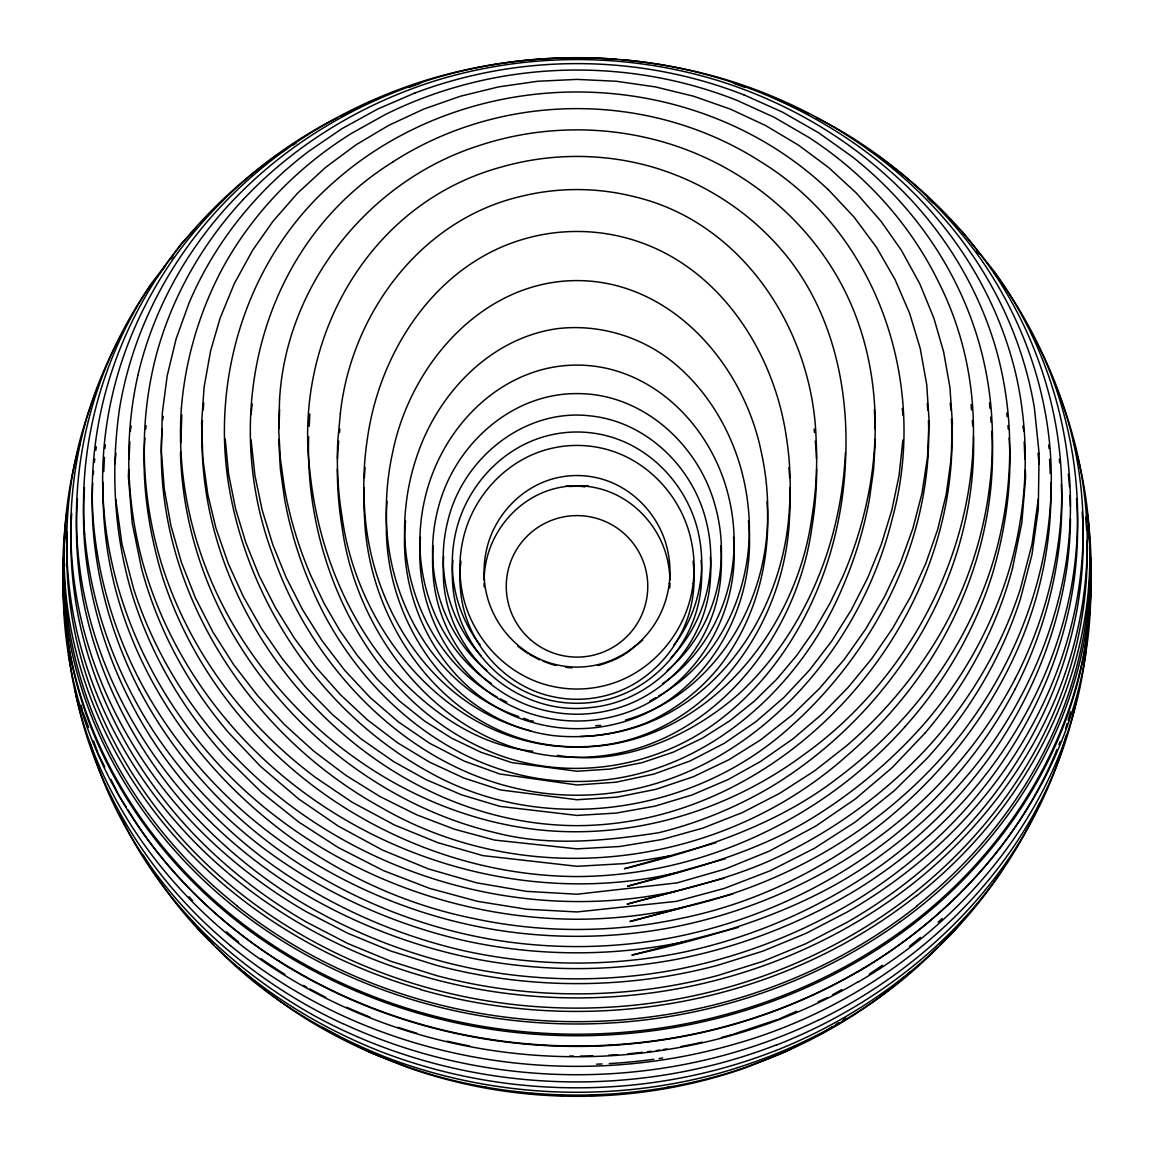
<?xml version="1.0" encoding="UTF-8"?>
<svg xmlns="http://www.w3.org/2000/svg" width="1154" height="1154" viewBox="0 0 1154 1154"><rect width="100%" height="100%" fill="white"/><g stroke="black" fill="none" stroke-linecap="round" stroke-linejoin="round"><path stroke-width="1.5" d="M180.615 451.777L180.529 455.311C182.664 516.386 200.378 576.365 230.194 629.622A477.554 433.89 0 0 0 297.775 719.259C352.287 774.608 421.599 815.748 497.562 833.231C550.689 846.603 605.158 840.819 658.602 832.741C698.127 823.091 735.935 807.511 770.987 786.898C891.162 714.081 976.933 579.308 973.529 436.587M180.817 442.977L181.827 414.776M162.137 428.87C151.232 584.054 246.567 732.877 380.113 806.862C527.032 892.72 721.091 868.169 847.022 755.639A475.563 432.086 0 0 0 927.297 664.69C972.115 596.055 997.171 513.472 991.82 431.264M278.994 428.812L279.585 409.381M128.657 469.591L128.368 476.588L132.191 522.935L141.466 568.143M129.089 459.119L129.811 441.65M103.283 482.415C96.994 693.179 271.002 877.112 471.813 918.108A449.31 408.242 0 0 0 682.202 918.137C882.94 877.083 1057.021 693.237 1050.703 482.473M103.773 471.669L104.437 457.345M308.652 436.818C304.281 567.696 373.809 710.648 502.668 756.418C572.644 780.32 652.27 767.641 712.508 725.202C768.391 685.476 807.252 625.511 827.995 560.729A459.407 417.402 0 0 0 845.435 462.812C849.286 392.634 834.356 319.672 791.731 262.549C756.404 215.711 705.426 181.798 649.024 166.032A250.851 227.915 0 0 0 502.365 166.753C369.727 202.166 293.707 337.386 309.734 469.822C316.528 539.279 341.512 607.408 385.191 662.194C422.811 706.335 473.443 745.21 532.759 751.211M309.2 426.273L309.82 413.969M875.338 439.414L873.607 469.389L869.409 499.163A475.91 432.404 0 0 1 842.939 586.434C798.813 693.006 696.526 782.008 577 781.474C457.301 782.008 354.913 692.746 310.873 585.958A475.967 432.447 0 0 1 284.605 499.206L280.364 469.029L278.677 439.414M405.588 520.887C395.822 608.447 450.421 703.45 539.062 724.135A146.443 133.056 0 0 0 614.721 724.193C703.478 703.594 758.207 608.519 748.412 520.872M1087.097 636.705C1076.797 781.72 981.708 910.809 857.783 982.213M1087.645 627.747L1087.876 624.17M202.469 420.748C191.42 625.511 369.496 825.038 577 825.658C785.095 825.052 963.662 624.328 951.415 418.974M203.219 410.016L203.71 402.861M144.885 438.087C141.596 484.233 148.779 530.595 161.805 574.822A471.986 428.841 0 0 0 220.962 691.895A474.554 431.163 0 0 0 315.677 787.807C390.817 843.646 483.165 876.16 577 876.55C670.849 876.16 763.198 843.632 838.352 787.793A474.554 431.163 0 0 0 905.082 726.659M145.721 429.158L146.053 425.581M338.713 441.217L337.891 449.916A428.783 389.59 0 0 0 337.516 458.643M339.536 432.519L339.853 429.043M114.881 463.764L115.977 453.306M902.918 439.919L899.096 475.318L891.898 509.88L881.267 544.529L867.765 577.736L851.176 610.134L831.76 641.018L809.387 670.229L784.042 697.333L755.913 721.683L724.294 743.306L690.164 760.948L653.972 774.06L616.077 782.196L577 784.98L499.74 773.973L464.312 761.164L429.605 743.248L398.303 721.856L369.972 697.333L344.642 670.243L322.269 641.047L302.838 610.149L286.25 577.736L272.748 544.544L262.117 509.88L254.904 475.333L251.082 439.919M251.038 414.589L252.221 403.972M66.341 565.821L67.379 556.935M162.743 419.912L163.219 416.334M1038.283 499.091L1031.993 544.255L1020.468 588.569A490.133 445.329 0 0 1 926.821 748.297C882.738 795.669 829.178 833.678 770.309 860.48C724.467 880.848 675.263 890.902 627.112 904.159L724.236 878.194M137.845 375.497C124.401 435.563 126.103 498.355 141.466 557.901M130.243 431.163L131.123 425.927M1076.466 699.526C1041.874 869.712 895.288 999.782 731.737 1044.947A520.223 472.664 0 0 1 366.496 1025.949A511.51 464.759 0 0 1 230.526 945.674M1012.534 557.901C1027.911 498.369 1029.584 435.592 1016.169 375.526A434.957 395.187 0 0 0 931.264 211.629C876.593 149.919 804.425 105.259 726.082 80.29A458.989 417.027 0 0 0 622.121 59.734M1012.534 568.143L1021.809 522.95L1025.617 477.15L1025.329 470.067M1085.64 644.711C1065.185 771.55 982.963 882.882 875.309 950.68A521.579 473.89 0 0 1 278.749 950.564C170.936 882.998 88.858 771.478 68.36 644.682M1085.64 654.953C1065.185 781.792 982.963 893.124 875.309 960.921A521.507 473.832 0 0 1 278.763 960.777M1066.065 735.819C1031.82 861.951 934.538 964.282 818.273 1020.352M1065.69 728.506L1067.161 723.5M1068.142 720.154L1070.595 711.816M1056.949 749.494C1018.766 843.79 944.765 920.69 857.783 971.985M1058.968 744.647L1060.31 741.416M1039.841 802.708C990.853 915.757 890.08 1000.706 776.599 1045.019M1015.26 678.595C1040.793 628.699 1056.732 574.057 1060.915 518.117A464.341 421.888 0 0 0 997.532 278.46C965.465 229.862 923.878 188.044 876.275 154.593M1015.26 688.837C1040.793 638.941 1056.732 584.299 1060.915 528.344A464.341 421.888 0 0 0 1061.334 484.074M1002.956 868.443L999.436 874.443C945.429 954.632 865.312 1015.116 775.805 1050.587M673.604 645.331C689.327 625.353 698.733 600.758 701.17 575.5A164.907 149.832 0 0 0 699.266 537.302C690.38 489.253 653.15 447.074 605.244 435.419A107.87 98.003 0 0 0 549.102 435.346C501.038 446.872 463.648 489.152 454.748 537.302A164.907 149.832 0 0 0 452.83 575.5C455.267 600.758 464.687 625.353 480.41 645.331M152.472 282.528L165.411 266.141M170.792 259.318L172.941 256.577M964.715 917.747L954.964 929.965L940.193 944.967M670.964 657.794C693.958 634.022 707.835 602.056 710.374 569.153A180.139 163.666 0 0 0 706.104 520.829C692.948 467.067 646.298 421.643 590.358 415.902C524.479 407.881 462.163 458.556 447.68 521.651A179.937 163.493 0 0 0 443.338 564.118C444.824 597.902 458.196 631.05 481.218 655.89M925.046 733.064L892.33 767.468L855.402 798.9L815.763 826.091L769.689 850.916L725.318 869.005L677.109 882.882L577 894.235L526.383 891.35L476.775 882.853L428.61 868.976L382.479 850.065L338.237 826.091L298.597 798.9L260.198 766.068L228.622 732.66A481.074 437.092 0 0 1 141.452 568.143M196.267 227.958L181.351 243.595L149.443 286.437A471.077 428.004 0 0 0 84.646 534.374M201.229 222.751L204.95 218.842M937.726 947.463C878.252 1008.625 800.631 1050.169 718.956 1073.292A493.133 448.041 0 0 1 388.739 1058.333C324.736 1033.32 264.237 997.085 216.274 947.463M243.205 199.527C295.9 143.37 363.827 102.879 437.207 80.16A441.953 401.549 0 0 1 716.865 80.203C790.23 102.894 858.129 143.413 910.809 199.541A422.061 383.474 0 0 1 996.767 351.609C1015.852 421.224 1013.529 495.773 992.195 564.594A471.986 428.841 0 0 1 933.038 681.668A474.554 431.163 0 0 1 838.352 777.565C775.935 826.019 699.973 849.834 624.415 868.731L715.898 842.766M642.735 640.081L626.045 653.611M904.447 977.02C853.123 1021.867 791.197 1053.515 726.27 1073.581A482.545 438.433 0 0 1 437.986 1076.48C375.165 1058.55 314.826 1029.988 263.877 988.805M907.058 974.611L909.669 972.202M916.665 895.778C1006.865 824.562 1071.951 720.11 1086.722 605.302A483.324 439.14 0 0 0 1077.62 456.638M916.665 906.005C1006.865 834.804 1071.951 730.352 1086.722 615.544A483.324 439.14 0 0 0 1089.506 546.491M920.546 937.365L909.496 946.237M938.115 922.118L942.183 918.598M667.2 670.517C698.949 644.293 717.86 604.321 720.976 563.527A201.431 183.01 0 0 0 715.668 507.645C699.915 445.531 642.821 393.125 577 393.615C511.193 393.125 454.085 445.545 438.332 507.659A201.431 183.01 0 0 0 433.038 563.527C436.154 604.321 455.051 644.278 486.786 670.488M899.5 922.277C999.912 850.512 1073.48 738.906 1088.251 615.241A481.535 437.51 0 0 0 1087.111 511.943M899.5 932.519C999.912 860.754 1073.48 749.134 1088.251 625.482A481.535 437.51 0 0 0 1090.53 557.483M277.811 154.535C230.209 187.987 188.592 229.79 156.526 278.402A464.341 421.888 0 0 0 93.056 518.103C97.297 574.043 113.193 628.685 138.74 678.581M393.355 161.675C261.136 243.278 219.678 413.594 272.748 554.771C317.105 683.442 435.231 795.452 577 795.221C731.896 795.193 856.225 663.492 891.898 520.122C928.797 387.672 880.3 235.113 760.717 161.719A318.201 289.106 0 0 0 393.312 161.618M662.483 683.687C709.335 652.053 735.127 594.901 734.088 539.062A229.862 208.86 0 0 0 727.712 492.917C712.797 435.909 669.277 384.686 611.144 369.439A124.401 113.034 0 0 0 543.217 369.338C484.911 384.498 441.217 435.823 426.288 492.974A229.862 208.86 0 0 0 419.926 539.12C418.902 594.945 444.694 652.068 491.517 683.687M882.377 965.307L869.308 974.063M282.341 151.693L286.856 148.866M292.9 145.087L295.914 143.197M822.441 1032.989L832.77 1026.526M835.727 1024.68L838.669 1022.833M843.098 1020.064L846.055 1018.217M649.832 701.055L655.703 697.68M658.631 695.992C723.731 659.064 756.202 579.957 748.21 507.169A272.575 247.648 0 0 0 737.132 456.277C725.52 422.609 705.988 391.523 679.36 367.708C646.716 338.194 601.724 323.567 557.988 328.573C490.392 337.747 437.712 393.543 416.868 456.277A272.575 247.648 0 0 0 405.804 507.197C397.683 580.707 431.019 660.622 497.287 697.117M832.51 994.835L841.713 989.642M614.822 659.684L624.646 654.361M813.036 1037.763L784.85 1052.044L745.426 1067.839A467.846 425.076 0 0 1 408.588 1067.782L369.121 1052.03L355.014 1044.875M816.166 1036.177L820.869 1033.796M337.473 117.694C272.705 150.222 216.548 199.094 174.11 257.775A455.426 413.796 0 0 0 104.754 439.948C90.603 570.667 148.592 701.964 244.201 789.942C334.17 872.424 455.08 918.829 577 919.233C715.754 919.031 853.296 858.374 944.938 753.822C1019.732 668.022 1061.781 552.42 1049.058 438.347A455.412 413.781 0 0 0 979.876 257.775C937.495 199.065 881.281 150.236 816.542 117.694M340.69 116.121L371.314 101.177L379.522 98.177M778.633 1019.155L796.693 1011.192M818.056 1001.773L827.908 997.431M415.051 92.926L377.531 109.125L341.988 128.642L308.81 151.275A407.636 370.376 0 0 0 189.025 303.055L176.1 338.944L167.186 375.771L162.281 413.233L161.315 451.012L164.243 488.647L170.965 525.878L181.423 562.416L195.473 597.945L212.971 632.161L233.772 664.834L257.674 695.732L284.447 724.597L313.859 751.211L345.811 775.329L380.113 796.621L416.522 814.738L454.546 829.25L494.648 840.083L577 848.868L619.785 846.502L661.891 839.521L702.959 828.096L742.282 812.604L779.57 793.389L814.565 770.872L847.022 745.397A475.563 432.086 0 0 0 927.297 654.448C992.613 556.661 1012.217 428.221 970.601 317.249A407.636 370.362 0 0 0 852.388 156.829L818.691 132.825L782.398 112.082L743.897 94.816M725.318 858.764L627.502 886.243C692.472 869.25 758.351 852.114 815.763 815.864C856.456 790.245 893.369 759.029 925.046 722.837A481.074 437.092 0 0 0 1012.563 557.916M738.358 927.427L631.873 955.079C719.908 935.447 808.492 909.496 881.757 854.71A510.097 463.461 0 0 0 991.733 744.099C1030.392 688.779 1056.862 625.165 1066.758 558.291A471.395 428.307 0 0 0 994.936 272.286L962.537 232.026L949.699 219.39M602.734 664.228L613.308 660.261M409.064 87.401L420.561 83.203M625.454 720.009C713.215 695.386 767.525 604.35 767.655 516.242A326.322 296.491 0 0 0 761.222 451.791C743.508 364.491 671.296 280.61 577 280.595C482.689 280.61 410.449 364.534 392.764 451.878A326.322 296.491 0 0 0 386.359 516.3C386.821 600.715 436.039 688.635 518.694 716.533M733.41 1034.157L776.959 1019.703M565.734 486.209L575.024 486.296A115.155 115.155 0 0 1 584.963 486.541L588.078 485.69M732.992 893.932L629.969 921.498L682.187 907.881M670.863 855.677L624.415 863.61L577 866.308L482.819 855.604L437.813 842.665L394.668 825.081L352.158 802.232L315.677 777.58A474.554 431.163 0 0 1 248.947 716.446A471.986 428.841 0 0 1 161.805 564.594C140.5 495.744 138.119 421.21 157.232 351.581A422.061 383.474 0 0 1 243.205 199.512M677.109 872.64C514.67 910.881 336.232 849.07 228.622 722.433M676.345 891.133C515.073 926.532 338.468 870.116 227.165 748.297A490.133 445.314 0 0 1 133.532 588.569L122.007 544.255L115.717 499.091M595.637 725.722L600.715 725.376M582.005 486.411L584.977 486.541M557.541 755.351C623.117 766.761 691.448 736.036 739.873 692.991C781.287 654.332 810.685 604.206 827.995 550.501A459.407 417.416 0 0 0 845.435 452.584M530.09 720.558L533.379 721.25M435.794 975.39L390.961 961.311L347.743 943.482L306.459 922.06A517.338 470.053 0 0 1 197.796 838.294C136.403 775.459 92.349 695.285 76.828 608.519A480.352 436.443 0 0 1 71.692 513.631M523.57 718.25L528.46 719.981M733.454 83.203L744.936 87.401M774.478 98.177L808.478 113.756M542.827 661.069L551.28 664.228M506.707 702.108L500.403 698.906M347.181 1040.908L322.658 1027.421M342.637 1023.627C225.795 969.23 126.551 868.818 90.315 743.349M529.397 654.376L539.452 659.814M867.231 148.909L871.746 151.751M288.63 967.47C224.424 927.686 167.301 874.92 128.108 809.949M278.677 960.893C171.023 893.095 88.815 781.763 68.36 654.924M517.757 646.182L527.955 653.611M238.546 967.744L241.215 969.951M243.883 972.173L258.539 984.376M237.335 906.005C147.149 834.804 82.049 730.338 67.293 615.529A483.338 439.155 0 0 1 64.509 546.491M226.602 931.841L230.526 935.432M230.526 945.674C152.79 881.396 95.176 791.99 75.515 692.501L74.837 687.265M927.859 197.911L932.995 202.96M213.807 944.953L199.036 929.951L189.285 917.733M828.183 189.501L854.104 217.14L876.477 247.302L895.071 279.6L909.684 313.484L920.243 348.58L926.72 384.527L929.114 420.864L927.499 457.229L921.988 493.292L912.8 528.734L900.235 563.311L884.512 596.762L865.745 628.973L844.497 659.107L819.585 688.404L792.192 715.004L760.472 740.002L728.881 759.75L693.366 776.729L655.977 789.307L617.029 797.097L577 799.751L500.273 789.899L464.023 778.084L429.591 762.174L397.582 742.787L367.636 720.024L340.56 694.838L316.167 667.488L294.472 638.378L275.431 607.682L259.188 575.731L245.845 542.697L235.56 508.755L228.579 473.977L225.203 439.054M189.097 896.745L192.588 900.726M976.601 251.067L978.765 253.808M993.969 272.979L1001.557 282.571A476.775 433.197 0 0 1 1070.912 589.506C1056.126 666.089 1019.371 737.348 968.192 795.928A514.251 467.24 0 0 1 860.019 887.614C803.833 922.363 741.503 946.568 676.691 959.291A490.061 445.256 0 0 1 477.222 959.277C412.454 946.54 350.138 922.349 293.981 887.599A514.237 467.226 0 0 1 184.409 794.327C133.676 735.762 97.354 664.646 82.915 588.324A476.775 433.183 0 0 1 152.443 282.499M126.204 806.978L119.54 796.606L110.957 779.426M143.125 854.926C195.545 946.006 283.379 1013.14 380.315 1051.409A502.307 456.393 0 0 0 775.776 1050.529M104.725 766.92L98.479 754.413L93.532 740.882M118.977 812.791C158.963 899.601 230.973 968.826 313.614 1015.332A509.217 462.667 0 0 0 776.527 1044.846M138.74 688.823C113.207 638.927 97.282 584.285 93.085 528.344A464.341 421.888 0 0 1 92.709 483.194M83.001 712.148L88.569 727.366M81.112 705.238L82.381 710.46M1022.891 425.941L1023.771 431.178M84.675 534.36C90.69 604.047 114.823 671.267 152.616 729.963A510.299 463.648 0 0 0 262.78 847.671C322.456 892.359 391.321 923.864 463.937 940.524A478.838 435.058 0 0 0 685.851 941.433M84.675 544.601C90.69 614.274 114.823 681.495 152.616 740.204A510.299 463.648 0 0 0 262.78 857.912C322.456 902.587 391.321 934.091 463.937 950.752A478.852 435.072 0 0 0 685.851 951.689C756.159 936.154 823.119 906.77 881.757 864.952A510.097 463.461 0 0 0 991.733 754.341C1030.392 699.021 1056.862 635.392 1066.758 568.518A471.395 428.307 0 0 0 1070.479 518.752M66.254 632.926L65.807 624.054M66.687 636.474L67.552 643.557M67.971 647.091L68.62 652.414M69.052 655.948C85.136 790.591 174.153 908.688 288.63 977.712A521.017 473.385 0 0 0 857.682 982.068M902.255 408.473L903.019 415.353M1038.037 453.334L1039.119 463.793M814.147 429.028L814.479 432.505M815.287 441.203L816.109 449.887A428.74 389.547 0 0 1 816.484 458.628M1006.778 413.089L1007.11 416.666M1007.947 425.61L1008.279 429.187M1009.115 438.116C1012.346 484.247 1005.293 530.609 992.195 574.822A471.986 428.841 0 0 1 905.068 726.645M989.526 402.905L989.959 408.227M990.68 417.084L991.113 422.407M971.077 404.564L971.48 409.901M972.303 420.575L972.707 425.913M950.29 402.876L950.795 410.031M927.282 403.424L927.744 410.334M928.422 420.72C933.312 536.148 876.968 648.88 792.192 725.246C695.963 813.916 544.933 837.011 429.591 772.415C323.033 714.052 247.951 603.701 228.579 484.218C211.211 374.689 248.514 257.284 332.467 183.356A347.354 315.59 0 0 1 828.082 189.588M1049.577 459.278L1050.27 473.558M1024.204 441.794L1024.911 459.465M874.429 409.381L875.02 428.812M66.99 511.265A481.521 437.51 0 0 0 65.951 616.712C80.982 739.094 153.67 849.56 252.798 921.051A520.512 472.924 0 0 0 899.485 922.262M1088.857 536.249A481.535 437.51 0 0 1 1089.967 548.612M899.485 932.49A520.468 472.895 0 0 1 252.813 931.264C153.626 859.817 81.025 749.321 65.922 626.954A481.521 437.51 0 0 1 63.47 557.757M64.004 549.102A481.521 437.51 0 0 1 65.071 536.999M122.468 332.785A480.352 436.443 0 0 0 76.799 598.277C92.378 685.043 136.388 765.232 197.796 828.053A517.338 470.053 0 0 0 306.459 911.819L347.743 933.254L390.961 951.084L435.794 965.148A500.62 454.849 0 0 0 717.846 965.249L762.693 951.199L805.954 933.398L847.339 911.948A517.338 470.053 0 0 0 956.204 828.067C1017.929 764.9 1062.113 684.207 1077.418 596.906A480.352 436.428 0 0 0 1031.373 332.482M1082.192 511.871A480.352 436.428 0 0 1 1077.447 607.148C1062.084 694.434 1017.943 775.142 956.204 838.309A517.338 470.039 0 0 1 847.339 922.176L805.954 943.64L762.693 961.441L717.846 975.476A500.562 454.806 0 0 1 435.794 975.404M1087.054 540.534A483.944 439.703 0 0 1 1076.639 644.047C1051.64 749.667 984.521 842.276 897.264 905.688A519.516 472.029 0 0 1 814.609 954.719A513.443 466.504 0 0 1 723.212 988.603A508.64 462.148 0 0 1 475.621 998.859A513.948 466.966 0 0 1 378.31 971.437A518.608 471.193 0 0 1 210.576 867.866C141.105 803.299 90.632 717.759 73.221 624.112A482.314 438.231 0 0 1 67.278 531.72M1085.669 517.194A483.944 439.703 0 0 1 1086.592 529.744M1056.804 389.042A481.665 437.64 0 0 1 1077.62 455.051A483.944 439.703 0 0 1 1076.639 633.806C1051.64 739.425 984.521 832.034 897.264 895.446A519.516 472.029 0 0 1 814.609 944.477A513.443 466.504 0 0 1 723.212 978.376A508.64 462.148 0 0 1 475.621 988.632A513.948 466.966 0 0 1 378.31 961.21A518.608 471.193 0 0 1 210.591 857.624C141.105 793.058 90.632 707.517 73.221 613.885A482.314 438.231 0 0 1 98.436 385.941M916.853 906.207A517.958 470.601 0 0 1 237.161 906.207M916.536 895.634A517.526 470.212 0 0 1 420.518 989.569M1087.948 525.459A483.324 439.14 0 0 1 1088.987 537.721M1073.35 441.088A483.324 439.14 0 0 1 1075.802 449.714M65.013 537.721A483.338 439.155 0 0 1 66.052 525.459M79.669 444.506A483.338 439.155 0 0 0 67.206 605.302C82.136 720.082 147.106 824.576 237.335 895.778A519.488 472 0 0 0 420.619 989.266M616.698 59.272A458.989 417.027 0 0 0 427.99 80.275C350.008 105.115 278.157 149.443 223.559 210.692A434.957 395.202 0 0 0 137.831 375.483M228.636 722.418A481.074 437.092 0 0 1 141.452 557.916M1012.563 568.143A481.074 437.092 0 0 1 925.018 733.064M484.161 586.766A119.05 108.173 0 0 1 484.06 583.361M484.06 580.101A119.05 108.173 0 0 1 485.921 562.878C492.657 527.234 520.887 496.436 556.444 488.185A81.169 73.755 0 0 1 597.57 488.185C633.128 496.436 661.357 527.234 668.094 562.878A119.093 108.216 0 0 1 669.94 580.087M693.035 561.306A153.237 139.23 0 0 1 693.107 593.906C687.467 642.937 649.5 686.789 600.744 696.756A103.456 93.993 0 0 1 553.083 696.713C504.442 686.688 466.577 642.937 460.922 594.021A153.237 139.23 0 0 1 460.98 561.306M669.955 583.232A119.093 108.216 0 0 1 669.782 587.963M601.176 664.675A82.352 74.822 0 0 1 598.032 665.497M572.11 667.834A82.352 74.822 0 0 1 565.59 667.257M555.968 665.497A82.352 74.822 0 0 1 552.824 664.675M701.098 560.195A164.907 149.832 0 0 1 701.17 585.727C697.016 639.1 657.275 688.188 604.552 700.103A109.774 99.734 0 0 1 548.987 699.988C496.48 687.899 456.984 638.927 452.83 585.727A164.907 149.832 0 0 1 452.916 560.195M710.359 556.819A180.139 163.666 0 0 1 710.374 579.38C706.796 643.312 654.808 701.863 590.083 707.604C513.992 717.023 444.131 649.442 443.338 574.36A179.937 163.493 0 0 1 443.655 556.545M720.687 545.64A201.431 183.01 0 0 1 720.976 573.769C717.211 637.325 670.647 697.074 607.538 710.777A125.757 114.26 0 0 1 546.116 710.705C483.165 696.857 436.803 637.21 433.038 573.769A201.431 183.01 0 0 1 433.313 545.64M733.526 537.23A229.862 208.86 0 0 1 734.088 549.304C736.728 624.401 685.822 700.464 610.783 717.124A135.436 123.045 0 0 1 543.13 717.096C468.149 700.391 417.315 624.401 419.926 549.362A229.862 208.86 0 0 1 420.474 537.288M767.021 501.572A326.322 296.491 0 0 1 767.655 526.484C766.544 577.361 750.215 628.353 718.091 668.209C698.603 691.78 673.849 710.806 645.822 723.111C616.611 734.507 584.342 738.921 553.155 735.588C453.306 722.606 385.638 623.117 386.359 526.527A326.322 296.491 0 0 1 386.994 501.384M580.462 736.468A173.634 157.766 0 0 0 628.007 729.53C724.813 702.959 784.489 604.148 789.466 507.774A381.195 346.344 0 0 0 786.408 437.38C773.844 349.806 716.922 263.17 628.411 238.561A173.288 157.449 0 0 0 525.979 238.46C437.265 262.924 380.156 349.691 367.592 437.409A381.195 346.344 0 0 0 364.534 507.847C369.554 604.119 429.1 702.786 525.762 729.472A173.634 157.766 0 0 0 530.854 730.843M788.889 467.644A381.195 346.344 0 0 1 789.653 477.684M790.086 487.738A381.195 346.344 0 0 1 789.466 518.002C784.994 631.743 698.386 747.864 577 746.739C455.642 747.864 369.049 631.801 364.549 518.088A381.195 346.344 0 0 1 363.914 487.796M364.347 477.727A381.195 346.344 0 0 1 365.111 467.673M816.657 469.101A428.74 389.547 0 0 1 811.752 528.316C795.611 644.682 701.329 758.12 577 757.269C452.31 758.12 357.956 644.076 342.103 527.378A428.783 389.59 0 0 1 337.357 469.13M415.065 92.969A422.075 383.503 0 0 1 743.883 94.859M1048.654 445.026A455.412 413.781 0 0 1 1049.073 448.574M104.956 448.416A455.426 413.796 0 0 1 105.375 444.881M138.754 678.581A504.803 458.657 0 0 0 245.384 813.209C313.484 872.078 397.38 911.718 485.82 928.133A465.351 422.811 0 0 0 668.166 928.148C756.591 911.718 840.516 872.092 908.616 813.224A504.803 458.657 0 0 0 1015.246 678.595M1059.314 459.263A464.341 421.888 0 0 1 1059.704 462.797M1015.246 688.837A504.803 458.657 0 0 1 908.616 823.451C840.516 882.32 756.606 921.959 668.166 938.375A465.351 422.811 0 0 1 485.82 938.375C397.394 921.959 313.484 882.32 245.384 823.451A504.803 458.657 0 0 1 138.754 688.823M93.258 474.525A464.341 421.888 0 0 1 93.532 471.048M94.354 462.393A464.341 421.888 0 0 1 94.729 458.931M95.825 450.305A464.341 421.888 0 0 1 96.316 446.858M1068.344 474.265A471.395 428.307 0 0 1 1069.455 486.699M1070.003 495.6A471.395 428.307 0 0 1 1070.393 506.303M84.646 544.601A471.077 428.004 0 0 1 84.502 487.623M1076.567 498.874A476.775 433.197 0 0 1 1070.912 599.748C1056.126 676.331 1019.371 747.576 968.192 806.17A514.251 467.226 0 0 1 860.019 897.841C803.833 932.605 741.503 956.796 676.691 969.519A490.061 445.256 0 0 1 477.222 969.519C412.454 956.767 350.138 932.591 293.981 897.826A514.237 467.226 0 0 1 184.409 804.554C133.676 745.989 97.354 674.888 82.915 598.551A476.775 433.183 0 0 1 77.448 498.874M68.49 644.668A478.477 434.726 0 0 1 63.888 558.897M1090.112 558.897A478.477 434.726 0 0 1 1085.51 644.697M1090.112 569.138A478.477 434.726 0 0 1 1085.51 654.924M68.49 654.909A478.477 434.726 0 0 1 63.888 569.124M857.682 971.827A521.017 473.385 0 0 1 288.716 967.355M731.723 1034.662A520.396 472.823 0 0 1 721.351 1037.489M702.166 1042.177A520.396 472.823 0 0 1 681.033 1046.519M666.998 1048.943A520.396 472.823 0 0 1 663.478 1049.491M659.958 1050.025A520.396 472.823 0 0 1 656.424 1050.529M651.13 1051.251A520.396 472.823 0 0 1 647.582 1051.698M642.273 1052.333A520.396 472.823 0 0 1 628.122 1053.79M617.578 1054.641A520.396 472.823 0 0 1 608.764 1055.203M592.882 1055.867A520.396 472.823 0 0 1 580.534 1056.083M573.408 1056.083A520.396 472.823 0 0 1 569.816 1056.054M469.433 1045.913A520.396 472.823 0 0 1 447.117 1041.168M416.652 1033.147A520.396 472.823 0 0 1 398.029 1027.32M369.756 1017.049A520.396 472.823 0 0 1 366.482 1015.751M366.525 1015.664A511.51 464.745 0 0 1 346.734 1007.24M325.731 997.258A511.51 464.745 0 0 1 309.849 988.92M306.69 987.175A511.51 464.745 0 0 1 303.531 985.401M284.908 974.365A511.51 464.745 0 0 1 261.179 958.714M238.676 941.996A511.51 464.745 0 0 1 230.526 935.432M662.67 1057.987A515.117 468.034 0 0 1 659.136 1058.521M653.813 1059.271A515.117 468.034 0 0 1 609.269 1063.584M602.099 1063.945A515.117 468.034 0 0 1 596.719 1064.161M818.2 1020.237A514.944 467.86 0 0 1 342.709 1023.497M671.498 1086.549A452.123 410.795 0 0 1 668.051 1087.212M640.268 1091.583A452.123 410.795 0 0 1 636.777 1092.016M631.541 1092.622A452.123 410.795 0 0 1 628.036 1092.997M622.799 1093.516A452.123 410.795 0 0 1 617.534 1093.978M599.921 1095.103A452.123 410.795 0 0 1 591.108 1095.42M562.878 1095.42A452.123 410.795 0 0 1 554.05 1095.103M536.422 1093.963A452.123 410.795 0 0 1 531.157 1093.502M525.907 1092.997A452.123 410.795 0 0 1 522.401 1092.622M517.165 1092.016A452.123 410.795 0 0 1 513.674 1091.569M485.877 1087.198A452.123 410.795 0 0 1 482.444 1086.534M569.081 486.541A115.155 115.155 0 0 1 573.048 486.339M1039.119 453.551L1038.283 509.332L1031.993 554.497L1020.468 598.811A490.133 445.329 0 0 1 926.821 758.539L894.307 790.678L855.201 822.066L814.19 848.45L770.309 870.707L724.236 888.436L676.345 901.361L577 911.948L526.657 909.251L477.367 901.303L429.504 888.349L383.489 870.621L338.194 847.512L298.799 822.066L261.165 791.976L227.165 758.524A490.133 445.314 0 0 1 133.532 598.811C114.131 537.375 110.38 471.827 119.598 408.227A446.05 405.27 0 0 1 192.401 240.061C251.298 162.541 336.377 107.365 429.144 79.28A474.323 430.961 0 0 1 724.9 79.323C817.681 107.351 902.702 162.584 961.614 240.061A446.05 405.27 0 0 1 1034.431 408.242L1039.119 453.551M181.38 408.069C176.129 481.42 194.204 555.463 230.194 619.381A477.554 433.89 0 0 0 297.775 709.018C361.418 773.887 445.992 819.095 536.754 829.596C631.454 840.213 728.116 810.959 804.208 754.413C949.035 650.668 1021.78 445.386 938.043 280.999A390.528 354.826 0 0 0 808.997 137.514L774.262 117.333L737.377 100.528A399.875 363.308 0 0 0 385.393 114.491L351.35 133.475A390.485 354.783 0 0 0 222.866 267.699C199.599 311.075 185.405 359.009 181.38 408.069M279.585 399.154L278.677 429.173L280.364 458.802L284.605 488.979A475.967 432.447 0 0 0 310.873 575.731L324.029 603.282L339.435 629.868L357.134 655.227L377.185 679.115L399.63 701.156L424.456 720.976L451.575 738.142L480.785 752.177L511.785 762.621L577 771.247L609.947 769.069L642.158 762.635L673.215 752.177L702.411 738.156L730.121 720.572L754.37 701.156L776.83 679.1L796.895 655.212L814.58 629.853L829.986 603.282L842.939 576.207A475.91 432.404 0 0 0 869.409 488.935C882.074 419.811 874.617 346.027 841.064 283.624C805.853 218.25 744.532 168.599 674.224 145.39A285.456 259.361 0 0 0 479.804 145.361C369.929 179.851 286.408 283.74 279.585 399.154M952.411 423.042L951.141 458.874L946.237 494.244L937.697 529.412L925.753 563.57L910.621 596.661L892.518 628.497L871.616 658.862L847.959 687.596L821.735 714.369L792.957 738.877L760.356 761.597L728.116 779.556L691.765 795.063L654.953 806.141L616.337 813.08L577 815.431L500.172 806.415L461.542 794.817L425.869 779.541L393.658 761.597L361.058 738.877L332.28 714.384L306.07 687.64L282.427 658.905L262.03 629.348L243.393 596.676L228.261 563.57L215.841 527.825L207.792 494.402L202.859 458.859L201.604 423.042L204.085 387.254L210.605 350.859L220.097 318.23L234.276 283.682L252.625 250.288L272.935 221.323L297.573 193.165L325.399 167.546L355.894 144.885L388.783 125.339L423.778 109.067L460.504 96.2L498.658 86.882L537.62 81.27L577 79.395L616.395 81.27L655.385 86.896L693.713 96.258L730.511 109.168L765.491 125.483L798.366 145.058L828.803 167.691L856.369 193.093L881.065 221.337L901.389 250.288L919.738 283.696L933.903 318.23L943.64 351.912L949.915 387.282L952.411 423.042M340.343 413.594L337.891 439.674A428.798 389.59 0 0 0 342.103 517.136C357.956 633.849 452.31 747.879 577 747.027C701.329 747.879 795.611 634.44 811.752 518.074A428.74 389.547 0 0 0 816.109 439.66C813.31 331.53 743.378 222.275 634.253 196.699A212.841 193.382 0 0 0 520.021 196.627C420.344 220.097 350.946 314.35 340.343 413.594M669.277 583.304L669.089 584.746A116.121 105.504 0 0 1 662.8 608.432C651.635 636.186 626.781 657.939 597.57 664.718A82.67 75.111 0 0 1 556.43 664.718C517.583 656.02 487.709 620.318 484.478 580.866A119.093 108.216 0 0 1 485.921 552.651C492.657 516.992 520.887 486.209 556.444 477.944A81.169 73.755 0 0 1 597.57 477.944C633.128 486.209 661.357 516.992 668.094 552.651A119.05 108.173 0 0 1 669.277 583.304M693.107 583.679C687.467 632.695 649.5 676.561 600.744 686.515A103.456 93.993 0 0 1 553.083 686.486C504.442 676.46 466.577 632.695 460.922 583.78A153.237 139.23 0 0 1 462.869 540.332C472.274 495.715 508.294 457.431 553.3 447.968A102.014 92.695 0 0 1 600.801 447.983C645.764 457.489 681.74 495.744 691.145 540.346A153.237 139.23 0 0 1 693.107 583.679M530.494 639.662A70.755 70.755 0 0 0 646.442 599.979A70.755 70.755 0 0 0 554.108 519.415A70.755 70.755 0 0 0 530.494 639.662"/></g></svg>
